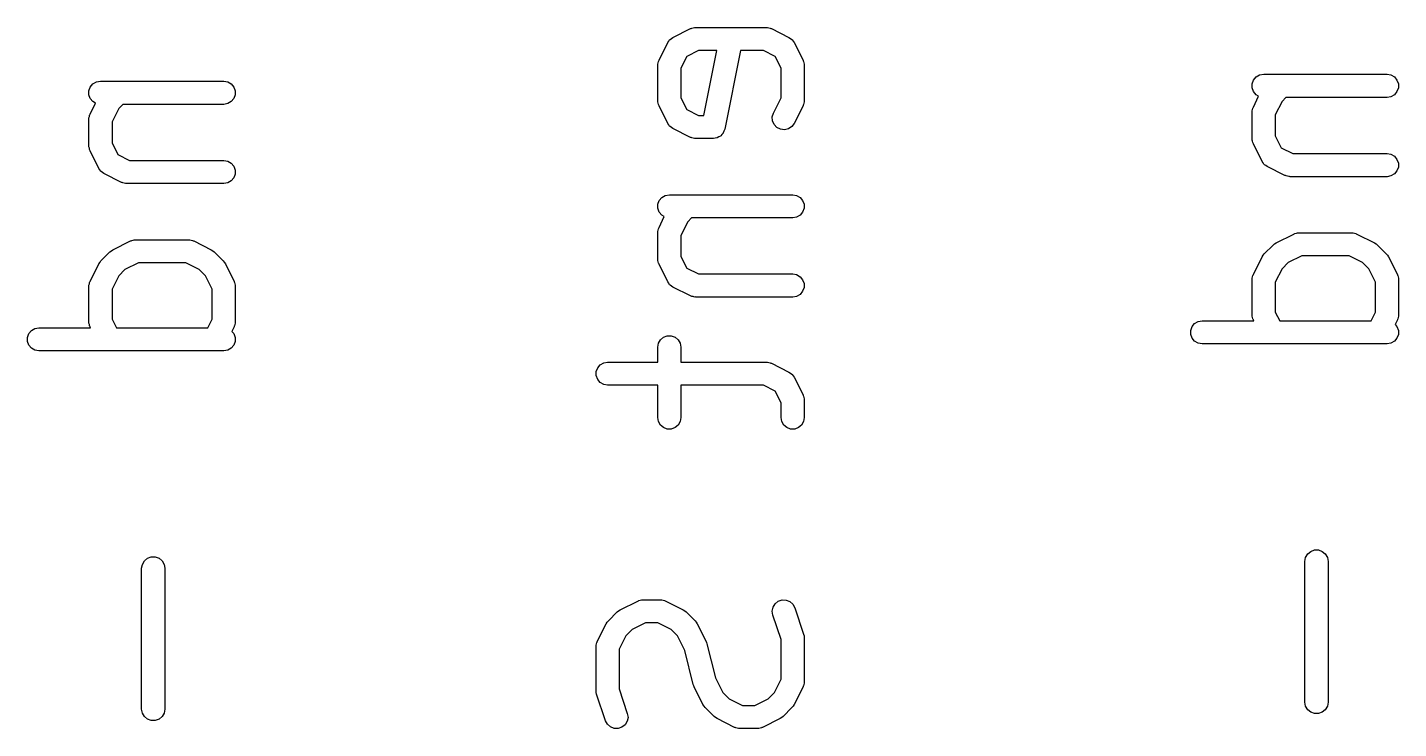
# Model space of a CAD drawing. Extents: x 91.3 to 189.8, y -113.5 to -60.4.
# Drawn here: x 153.99 to 159.92, y -69.88 to -66.85 of the extents above; entities that cross this region are included whole.
import ezdxf

# ---------------------------------------------------------------- set-up
doc = ezdxf.new("R2010")
doc.units = 0
doc.header["$MEASUREMENT"] = 0
doc.layers.add('BLACK', color=7, linetype='CONTINUOUS')

msp = doc.modelspace()

# ---------------------------------------------------------------- linework, layer by layer
at = {"layer": 'Black'}
for p, q in [((156.784, -66.89), (156.86, -66.8519)), ((156.86, -66.8519), (156.863, -66.8511)), ((156.863, -66.8511), (156.866, -66.8497)), ((156.866, -66.8497), (156.872, -66.8487)), ((156.872, -66.8487), (156.877, -66.847)), ((156.877, -66.847), (156.88, -66.8472)), ((156.88, -66.8472), (156.883, -66.8467)), ((156.883, -66.8467), (157.188, -66.8467)), ((157.188, -66.8467), (157.19, -66.8472)), ((157.19, -66.8472), (157.193, -66.847)), ((157.193, -66.847), (157.199, -66.8487)), ((157.199, -66.8487), (157.205, -66.8497)), ((157.205, -66.8497), (157.207, -66.8511)), ((157.207, -66.8511), (157.21, -66.8519)), ((157.21, -66.8519), (157.286, -66.89)), ((156.724, -66.9886), (156.762, -66.9124)), ((156.762, -66.9124), (156.766, -66.9065)), ((156.766, -66.9065), (156.77, -66.9004)), ((156.77, -66.9004), (156.771, -66.8996)), ((156.771, -66.8996), (156.772, -66.8985)), ((156.772, -66.8985), (156.778, -66.8944)), ((156.778, -66.8944), (156.784, -66.89)), ((157.286, -66.89), (157.292, -66.8944)), ((157.292, -66.8944), (157.298, -66.8985)), ((157.298, -66.8985), (157.299, -66.8996)), ((157.299, -66.8996), (157.3, -66.9004)), ((157.3, -66.9004), (157.304, -66.9065)), ((157.304, -66.9065), (157.309, -66.9124)), ((157.309, -66.9124), (157.347, -66.9886)), ((156.721, -66.9996), (156.722, -66.9939)), ((156.722, -66.9939), (156.723, -66.9914)), ((156.723, -66.9914), (156.724, -66.9886)), ((156.844, -66.972), (156.819, -67.0228)), ((156.895, -66.9467), (156.844, -66.972)), ((156.974, -66.9467), (156.895, -66.9467)), ((156.918, -67.2276), (156.974, -66.9467)), ((157.076, -66.9467), (157.008, -67.2874)), ((157.176, -66.9467), (157.076, -66.9467)), ((157.227, -66.972), (157.176, -66.9467)), ((157.252, -67.0228), (157.227, -66.972)), ((157.347, -66.9886), (157.347, -66.9914)), ((157.347, -66.9914), (157.349, -66.9939)), ((157.349, -66.9939), (157.35, -66.9996)), ((156.719, -67.0052), (156.721, -66.9996)), ((156.719, -67.0081), (156.719, -67.0052)), ((156.719, -67.011), (156.719, -67.0081)), ((156.719, -67.1633), (156.719, -67.011)), ((156.819, -67.0228), (156.819, -67.1515)), ((157.252, -67.1515), (157.252, -67.0228)), ((157.35, -66.9996), (157.352, -67.0052)), ((157.352, -67.0052), (157.351, -67.0081)), ((157.351, -67.0081), (157.352, -67.011)), ((157.352, -67.011), (157.352, -67.1633)), ((159.306, -67.0612), (159.321, -67.0525)), ((159.321, -67.0525), (159.339, -67.0495)), ((159.339, -67.0495), (159.872, -67.0495)), ((159.872, -67.0495), (159.889, -67.0525)), ((159.889, -67.0525), (159.904, -67.0612)), ((154.259, -67.1208), (154.265, -67.1045)), ((154.265, -67.1045), (154.276, -67.0912)), ((154.276, -67.0912), (154.291, -67.0825)), ((154.291, -67.0825), (154.309, -67.0795)), ((154.309, -67.0795), (154.842, -67.0795)), ((154.842, -67.0795), (154.859, -67.0825)), ((154.859, -67.0825), (154.874, -67.0912)), ((154.874, -67.0912), (154.885, -67.1045)), ((154.885, -67.1045), (154.891, -67.1208)), ((159.289, -67.0908), (159.295, -67.0745)), ((159.289, -67.1082), (159.289, -67.0908)), ((159.295, -67.1245), (159.289, -67.1082)), ((159.295, -67.0745), (159.306, -67.0612)), ((159.904, -67.0612), (159.915, -67.0745)), ((159.915, -67.0745), (159.921, -67.0908)), ((159.921, -67.1082), (159.915, -67.1245)), ((159.921, -67.0908), (159.921, -67.1082)), ((154.259, -67.1382), (154.259, -67.1208)), ((154.265, -67.1545), (154.259, -67.1382)), ((154.264, -67.2214), (154.287, -67.1742)), ((154.276, -67.1678), (154.265, -67.1545)), ((154.287, -67.1742), (154.276, -67.1678)), ((154.874, -67.1678), (154.859, -67.1765)), ((154.885, -67.1545), (154.874, -67.1678)), ((154.891, -67.1382), (154.885, -67.1545)), ((154.891, -67.1208), (154.891, -67.1382)), ((156.719, -67.1662), (156.719, -67.1633)), ((156.719, -67.1691), (156.719, -67.1662)), ((156.721, -67.1747), (156.719, -67.1691)), ((156.722, -67.1804), (156.721, -67.1747)), ((156.819, -67.1515), (156.844, -67.2023)), ((157.219, -67.2172), (157.252, -67.1515)), ((157.35, -67.1747), (157.349, -67.1804)), ((157.352, -67.1691), (157.35, -67.1747)), ((157.352, -67.1633), (157.351, -67.1662)), ((157.351, -67.1662), (157.352, -67.1691)), ((159.294, -67.1914), (159.317, -67.1442)), ((159.306, -67.1378), (159.295, -67.1245)), ((159.317, -67.1442), (159.306, -67.1378)), ((159.418, -67.1672), (159.389, -67.2256)), ((159.435, -67.1495), (159.418, -67.1672)), ((159.872, -67.1495), (159.435, -67.1495)), ((159.889, -67.1465), (159.872, -67.1495)), ((159.904, -67.1378), (159.889, -67.1465)), ((159.915, -67.1245), (159.904, -67.1378)), ((154.259, -67.2381), (154.261, -67.2325)), ((154.261, -67.2325), (154.262, -67.2267)), ((154.262, -67.2267), (154.263, -67.2242)), ((154.263, -67.2242), (154.264, -67.2214)), ((154.388, -67.1972), (154.359, -67.2556)), ((154.405, -67.1795), (154.388, -67.1972)), ((154.842, -67.1795), (154.405, -67.1795)), ((154.859, -67.1765), (154.842, -67.1795)), ((156.723, -67.1829), (156.722, -67.1804)), ((156.724, -67.1857), (156.723, -67.1829)), ((156.762, -67.2619), (156.724, -67.1857)), ((156.844, -67.2023), (156.895, -67.2276)), ((156.895, -67.2276), (156.918, -67.2276)), ((157.214, -67.2338), (157.219, -67.2172)), ((157.215, -67.2511), (157.214, -67.2338)), ((157.347, -67.1857), (157.309, -67.2619)), ((157.349, -67.1804), (157.347, -67.1829)), ((157.347, -67.1829), (157.347, -67.1857)), ((159.289, -67.2081), (159.291, -67.2025)), ((159.289, -67.211), (159.289, -67.2081)), ((159.289, -67.2138), (159.289, -67.211)), ((159.289, -67.3281), (159.289, -67.2138)), ((159.291, -67.2025), (159.292, -67.1967)), ((159.292, -67.1967), (159.293, -67.1942)), ((159.293, -67.1942), (159.294, -67.1914)), ((159.389, -67.2256), (159.389, -67.3163)), ((154.259, -67.241), (154.259, -67.2381)), ((154.259, -67.2438), (154.259, -67.241)), ((154.259, -67.3581), (154.259, -67.2438)), ((154.359, -67.2556), (154.359, -67.3463)), ((156.766, -67.2678), (156.762, -67.2619)), ((156.77, -67.2739), (156.766, -67.2678)), ((156.771, -67.2747), (156.77, -67.2739)), ((156.772, -67.2758), (156.771, -67.2747)), ((156.778, -67.2799), (156.772, -67.2758)), ((156.784, -67.2842), (156.778, -67.2799)), ((156.86, -67.3223), (156.784, -67.2842)), ((157.008, -67.2874), (157.005, -67.295)), ((157.222, -67.2671), (157.215, -67.2511)), ((157.234, -67.2797), (157.222, -67.2671)), ((157.25, -67.2874), (157.234, -67.2797)), ((157.267, -67.2894), (157.25, -67.2874)), ((157.284, -67.2854), (157.267, -67.2894)), ((157.298, -67.2758), (157.284, -67.2854)), ((157.309, -67.2619), (157.298, -67.2758)), ((154.359, -67.3463), (154.384, -67.397)), ((156.863, -67.3232), (156.86, -67.3223)), ((156.866, -67.3246), (156.863, -67.3232)), ((156.872, -67.3256), (156.866, -67.3246)), ((156.877, -67.3273), (156.872, -67.3256)), ((156.88, -67.3271), (156.877, -67.3273)), ((156.883, -67.3276), (156.88, -67.3271)), ((156.959, -67.3276), (156.883, -67.3276)), ((156.967, -67.3262), (156.959, -67.3276)), ((156.975, -67.325), (156.967, -67.3262)), ((156.976, -67.3247), (156.975, -67.325)), ((156.983, -67.3205), (156.976, -67.3246)), ((156.976, -67.3246), (156.976, -67.3247)), ((156.99, -67.3166), (156.983, -67.3205)), ((156.991, -67.3162), (156.99, -67.3166)), ((156.996, -67.3097), (156.991, -67.3159)), ((156.991, -67.3159), (156.991, -67.3162)), ((157.002, -67.3036), (156.996, -67.3097)), ((157.005, -67.295), (157.002, -67.3026)), ((157.002, -67.3026), (157.002, -67.3031)), ((157.002, -67.3031), (157.002, -67.3036)), ((159.289, -67.3309), (159.289, -67.3281)), ((159.289, -67.3338), (159.289, -67.3309)), ((159.291, -67.3394), (159.289, -67.3338)), ((159.292, -67.3452), (159.291, -67.3394)), ((159.293, -67.3477), (159.292, -67.3452)), ((159.294, -67.3505), (159.293, -67.3477)), ((159.332, -67.4266), (159.294, -67.3505)), ((159.389, -67.3163), (159.414, -67.367)), ((154.259, -67.3609), (154.259, -67.3581)), ((154.259, -67.3638), (154.259, -67.3609)), ((154.261, -67.3694), (154.259, -67.3638)), ((154.262, -67.3752), (154.261, -67.3694)), ((154.263, -67.3777), (154.262, -67.3752)), ((154.264, -67.3805), (154.263, -67.3777)), ((154.302, -67.4566), (154.264, -67.3805)), ((154.384, -67.397), (154.435, -67.4224)), ((159.414, -67.367), (159.465, -67.3924)), ((159.465, -67.3924), (159.872, -67.3924)), ((159.872, -67.3924), (159.889, -67.3954)), ((159.889, -67.3954), (159.904, -67.4041)), ((159.904, -67.4041), (159.915, -67.4174)), ((154.306, -67.4625), (154.302, -67.4566)), ((154.31, -67.4687), (154.306, -67.4625)), ((154.311, -67.4695), (154.31, -67.4687)), ((154.312, -67.4706), (154.311, -67.4695)), ((154.318, -67.4746), (154.312, -67.4706)), ((154.435, -67.4224), (154.842, -67.4224)), ((154.842, -67.4224), (154.859, -67.4254)), ((154.859, -67.4254), (154.874, -67.4341)), ((154.874, -67.4341), (154.885, -67.4474)), ((154.885, -67.4474), (154.891, -67.4637)), ((154.891, -67.4637), (154.891, -67.4811)), ((159.336, -67.4325), (159.332, -67.4266)), ((159.34, -67.4387), (159.336, -67.4325)), ((159.341, -67.4395), (159.34, -67.4387)), ((159.342, -67.4406), (159.341, -67.4395)), ((159.348, -67.4446), (159.342, -67.4406)), ((159.354, -67.449), (159.348, -67.4446)), ((159.43, -67.4871), (159.354, -67.449)), ((159.915, -67.4674), (159.904, -67.4807)), ((159.915, -67.4174), (159.921, -67.4337)), ((159.921, -67.4511), (159.915, -67.4674)), ((159.921, -67.4337), (159.921, -67.4511)), ((154.324, -67.479), (154.318, -67.4746)), ((154.4, -67.5171), (154.324, -67.479)), ((154.403, -67.5179), (154.4, -67.5171)), ((154.406, -67.5194), (154.403, -67.5179)), ((154.412, -67.5204), (154.406, -67.5194)), ((154.417, -67.5221), (154.412, -67.5204)), ((154.42, -67.5219), (154.417, -67.5221)), ((154.423, -67.5224), (154.42, -67.5219)), ((154.842, -67.5224), (154.423, -67.5224)), ((154.859, -67.5194), (154.842, -67.5224)), ((154.874, -67.5107), (154.859, -67.5194)), ((154.885, -67.4974), (154.874, -67.5107)), ((154.891, -67.4811), (154.885, -67.4974)), ((159.433, -67.4879), (159.43, -67.4871)), ((159.436, -67.4894), (159.433, -67.4879)), ((159.442, -67.4904), (159.436, -67.4894)), ((159.447, -67.4921), (159.442, -67.4904)), ((159.45, -67.4919), (159.447, -67.4921)), ((159.453, -67.4924), (159.45, -67.4919)), ((159.872, -67.4924), (159.453, -67.4924)), ((159.889, -67.4894), (159.872, -67.4924)), ((159.904, -67.4807), (159.889, -67.4894)), ((156.725, -67.5955), (156.736, -67.5822)), ((156.736, -67.5822), (156.751, -67.5735)), ((156.751, -67.5735), (156.769, -67.5705)), ((156.769, -67.5705), (157.302, -67.5705)), ((157.302, -67.5705), (157.319, -67.5735)), ((157.319, -67.5735), (157.334, -67.5822)), ((157.334, -67.5822), (157.345, -67.5955)), ((156.719, -67.6118), (156.725, -67.5955)), ((156.719, -67.6292), (156.719, -67.6118)), ((156.725, -67.6455), (156.719, -67.6292)), ((156.736, -67.6588), (156.725, -67.6455)), ((157.345, -67.6455), (157.334, -67.6588)), ((157.345, -67.5955), (157.351, -67.6118)), ((157.351, -67.6292), (157.345, -67.6455)), ((157.351, -67.6118), (157.351, -67.6292)), ((156.724, -67.7124), (156.747, -67.6652)), ((156.747, -67.6652), (156.736, -67.6588)), ((156.848, -67.6882), (156.819, -67.7466)), ((156.865, -67.6705), (156.848, -67.6882)), ((157.302, -67.6705), (156.865, -67.6705)), ((157.319, -67.6675), (157.302, -67.6705)), ((157.334, -67.6588), (157.319, -67.6675)), ((154.441, -67.7697), (154.444, -67.7683)), ((154.444, -67.7683), (154.45, -67.7672)), ((154.45, -67.7672), (154.455, -67.7656)), ((154.455, -67.7656), (154.458, -67.7657)), ((154.458, -67.7657), (154.461, -67.7652)), ((154.461, -67.7652), (154.69, -67.7652)), ((154.69, -67.7652), (154.692, -67.7657)), ((154.692, -67.7657), (154.695, -67.7656)), ((154.695, -67.7656), (154.701, -67.7672)), ((154.701, -67.7672), (154.707, -67.7683)), ((154.707, -67.7683), (154.709, -67.7697)), ((156.719, -67.729), (156.721, -67.7234)), ((156.719, -67.7319), (156.719, -67.729)), ((156.719, -67.7348), (156.719, -67.7319)), ((156.719, -67.849), (156.719, -67.7348)), ((156.721, -67.7234), (156.722, -67.7177)), ((156.722, -67.7177), (156.723, -67.7152)), ((156.723, -67.7152), (156.724, -67.7124)), ((156.819, -67.7466), (156.819, -67.8372)), ((159.392, -67.7786), (159.469, -67.7405)), ((159.469, -67.7405), (159.471, -67.7397)), ((159.471, -67.7397), (159.474, -67.7383)), ((159.474, -67.7383), (159.48, -67.7372)), ((159.48, -67.7372), (159.485, -67.7356)), ((159.485, -67.7356), (159.488, -67.7357)), ((159.488, -67.7357), (159.491, -67.7352)), ((159.491, -67.7352), (159.72, -67.7352)), ((159.72, -67.7352), (159.722, -67.7357)), ((159.722, -67.7357), (159.725, -67.7356)), ((159.725, -67.7356), (159.731, -67.7372)), ((159.731, -67.7372), (159.737, -67.7383)), ((159.737, -67.7383), (159.739, -67.7397)), ((159.739, -67.7397), (159.742, -67.7405)), ((159.742, -67.7405), (159.818, -67.7786)), ((154.311, -67.8561), (154.349, -67.818)), ((154.349, -67.818), (154.356, -67.8134)), ((154.356, -67.8134), (154.362, -67.8086)), ((154.362, -67.8086), (154.439, -67.7705)), ((154.439, -67.7705), (154.441, -67.7697)), ((154.709, -67.7697), (154.712, -67.7705)), ((154.712, -67.7705), (154.788, -67.8086)), ((154.788, -67.8086), (154.795, -67.8134)), ((154.795, -67.8134), (154.801, -67.818)), ((154.801, -67.818), (154.839, -67.8561)), ((159.337, -67.8326), (159.341, -67.8261)), ((159.341, -67.8261), (159.379, -67.788)), ((159.379, -67.788), (159.386, -67.7834)), ((159.386, -67.7834), (159.392, -67.7786)), ((159.818, -67.7786), (159.825, -67.7834)), ((159.825, -67.7834), (159.831, -67.788)), ((159.831, -67.788), (159.869, -67.8261)), ((159.869, -67.8261), (159.874, -67.8326)), ((154.264, -67.9453), (154.302, -67.8691)), ((154.302, -67.8691), (154.307, -67.8626)), ((154.307, -67.8626), (154.311, -67.8561)), ((154.473, -67.8652), (154.414, -67.8944)), ((154.678, -67.8652), (154.473, -67.8652)), ((154.736, -67.8944), (154.678, -67.8652)), ((154.839, -67.8561), (154.844, -67.8626)), ((154.844, -67.8626), (154.849, -67.8691)), ((154.849, -67.8691), (154.887, -67.9453)), ((156.719, -67.8519), (156.719, -67.849)), ((156.719, -67.8548), (156.719, -67.8519)), ((156.721, -67.8604), (156.719, -67.8548)), ((156.722, -67.8661), (156.721, -67.8604)), ((156.723, -67.8686), (156.722, -67.8661)), ((156.724, -67.8714), (156.723, -67.8686)), ((156.762, -67.9476), (156.724, -67.8714)), ((156.819, -67.8372), (156.844, -67.888)), ((159.294, -67.9153), (159.332, -67.8391)), ((159.332, -67.8391), (159.337, -67.8326)), ((159.444, -67.8644), (159.418, -67.891)), ((159.503, -67.8352), (159.444, -67.8644)), ((159.708, -67.8352), (159.503, -67.8352)), ((159.766, -67.8644), (159.708, -67.8352)), ((159.793, -67.891), (159.766, -67.8644)), ((159.874, -67.8326), (159.879, -67.8391)), ((159.879, -67.8391), (159.917, -67.9153)), ((154.263, -67.948), (154.264, -67.9453)), ((154.388, -67.921), (154.359, -67.9794)), ((154.414, -67.8944), (154.388, -67.921)), ((154.763, -67.921), (154.736, -67.8944)), ((154.792, -67.9794), (154.763, -67.921)), ((154.887, -67.9453), (154.887, -67.948)), ((156.844, -67.888), (156.895, -67.9133)), ((156.895, -67.9133), (157.302, -67.9133)), ((157.302, -67.9133), (157.319, -67.9163)), ((157.319, -67.9163), (157.334, -67.925)), ((157.334, -67.925), (157.345, -67.9383)), ((157.345, -67.9383), (157.351, -67.9547)), ((159.289, -67.9319), (159.291, -67.9263)), ((159.289, -67.9348), (159.289, -67.9319)), ((159.289, -67.9376), (159.289, -67.9348)), ((159.289, -68.09), (159.289, -67.9376)), ((159.291, -67.9263), (159.292, -67.9205)), ((159.292, -67.9205), (159.293, -67.918)), ((159.293, -67.918), (159.294, -67.9153)), ((159.418, -67.891), (159.389, -67.9494)), ((159.822, -67.9494), (159.793, -67.891)), ((159.917, -67.9153), (159.917, -67.918)), ((159.917, -67.918), (159.919, -67.9205)), ((159.919, -67.9205), (159.92, -67.9263)), ((159.92, -67.9263), (159.922, -67.9319)), ((159.922, -67.9319), (159.921, -67.9348)), ((159.921, -67.9348), (159.922, -67.9376)), ((159.922, -67.9376), (159.922, -68.09)), ((154.259, -67.9619), (154.261, -67.9563)), ((154.259, -67.9648), (154.259, -67.9619)), ((154.259, -67.9676), (154.259, -67.9648)), ((154.259, -68.12), (154.259, -67.9676)), ((154.261, -67.9563), (154.262, -67.9505)), ((154.262, -67.9505), (154.263, -67.948)), ((154.359, -67.9794), (154.359, -68.1082)), ((154.792, -68.1082), (154.792, -67.9794)), ((154.887, -67.948), (154.889, -67.9505)), ((154.889, -67.9505), (154.89, -67.9563)), ((154.89, -67.9563), (154.892, -67.9619)), ((154.892, -67.9619), (154.891, -67.9648)), ((154.891, -67.9648), (154.892, -67.9676)), ((154.892, -67.9676), (154.892, -68.12)), ((156.766, -67.9535), (156.762, -67.9476)), ((156.77, -67.9596), (156.766, -67.9535)), ((156.771, -67.9604), (156.77, -67.9596)), ((156.772, -67.9615), (156.771, -67.9604)), ((156.778, -67.9656), (156.772, -67.9615)), ((156.784, -67.97), (156.778, -67.9656)), ((156.86, -68.0081), (156.784, -67.97)), ((157.334, -68.0016), (157.319, -68.0103)), ((157.345, -67.9883), (157.334, -68.0016)), ((157.351, -67.972), (157.345, -67.9883)), ((157.351, -67.9547), (157.351, -67.972)), ((159.389, -67.9494), (159.389, -68.0782)), ((159.822, -68.0782), (159.822, -67.9494)), ((156.863, -68.0089), (156.86, -68.0081)), ((156.866, -68.0103), (156.863, -68.0089)), ((156.872, -68.0113), (156.866, -68.0103)), ((156.877, -68.013), (156.872, -68.0113)), ((156.88, -68.0128), (156.877, -68.013)), ((156.883, -68.0133), (156.88, -68.0128)), ((157.302, -68.0133), (156.883, -68.0133)), ((157.319, -68.0103), (157.302, -68.0133)), ((154.259, -68.1228), (154.259, -68.12)), ((154.259, -68.1257), (154.259, -68.1228)), ((154.359, -68.1082), (154.378, -68.1462)), ((154.773, -68.1462), (154.792, -68.1082)), ((154.892, -68.12), (154.891, -68.1228)), ((154.891, -68.1228), (154.892, -68.1257)), ((159.04, -68.1279), (159.055, -68.1192)), ((159.055, -68.1192), (159.072, -68.1162)), ((159.072, -68.1162), (159.296, -68.1162)), ((159.289, -68.0928), (159.289, -68.09)), ((159.289, -68.0957), (159.289, -68.0928)), ((159.291, -68.1013), (159.289, -68.0957)), ((159.292, -68.1071), (159.291, -68.1013)), ((159.293, -68.1096), (159.292, -68.1071)), ((159.294, -68.1124), (159.293, -68.1096)), ((159.296, -68.1162), (159.294, -68.1124)), ((159.389, -68.0782), (159.408, -68.1162)), ((159.408, -68.1162), (159.803, -68.1162)), ((159.803, -68.1162), (159.822, -68.0782)), ((159.917, -68.1124), (159.907, -68.1315)), ((159.919, -68.1071), (159.917, -68.1096)), ((159.917, -68.1096), (159.917, -68.1124)), ((159.92, -68.1013), (159.919, -68.1071)), ((159.922, -68.0957), (159.92, -68.1013)), ((159.922, -68.09), (159.921, -68.0928)), ((159.921, -68.0928), (159.922, -68.0957)), ((153.993, -68.1875), (153.999, -68.1712)), ((153.999, -68.1712), (154.01, -68.1579)), ((154.01, -68.1579), (154.025, -68.1492)), ((154.025, -68.1492), (154.042, -68.1462)), ((154.042, -68.1462), (154.266, -68.1462)), ((154.261, -68.1313), (154.259, -68.1257)), ((154.262, -68.1371), (154.261, -68.1313)), ((154.263, -68.1396), (154.262, -68.1371)), ((154.264, -68.1424), (154.263, -68.1396)), ((154.266, -68.1462), (154.264, -68.1424)), ((154.378, -68.1462), (154.773, -68.1462)), ((154.887, -68.1424), (154.877, -68.1615)), ((154.877, -68.1615), (154.885, -68.1712)), ((154.885, -68.1712), (154.891, -68.1875)), ((154.889, -68.1371), (154.887, -68.1396)), ((154.887, -68.1396), (154.887, -68.1424)), ((154.89, -68.1313), (154.889, -68.1371)), ((154.892, -68.1257), (154.89, -68.1313)), ((156.744, -68.1867), (156.76, -68.1808)), ((156.76, -68.1808), (156.777, -68.1808)), ((156.777, -68.1808), (156.794, -68.1867)), ((159.023, -68.1575), (159.029, -68.1412)), ((159.023, -68.1749), (159.023, -68.1575)), ((159.029, -68.1912), (159.023, -68.1749)), ((159.029, -68.1412), (159.04, -68.1279)), ((159.907, -68.1315), (159.915, -68.1412)), ((159.915, -68.1412), (159.921, -68.1575)), ((159.921, -68.1749), (159.915, -68.1912)), ((159.921, -68.1575), (159.921, -68.1749)), ((153.993, -68.2049), (153.993, -68.1875)), ((153.999, -68.2212), (153.993, -68.2049)), ((154.01, -68.2345), (153.999, -68.2212)), ((154.025, -68.2432), (154.01, -68.2345)), ((154.874, -68.2345), (154.859, -68.2432)), ((154.885, -68.2212), (154.874, -68.2345)), ((154.891, -68.2049), (154.885, -68.2212)), ((154.891, -68.1875), (154.891, -68.2049)), ((156.719, -68.23), (156.722, -68.2129)), ((156.719, -68.2943), (156.719, -68.23)), ((156.722, -68.2129), (156.73, -68.1979)), ((156.73, -68.1979), (156.744, -68.1867)), ((156.794, -68.1867), (156.807, -68.1979)), ((156.807, -68.1979), (156.816, -68.2129)), ((156.816, -68.2129), (156.819, -68.23)), ((156.819, -68.23), (156.819, -68.2943)), ((159.04, -68.2045), (159.029, -68.1912)), ((159.055, -68.2132), (159.04, -68.2045)), ((159.072, -68.2162), (159.055, -68.2132)), ((159.872, -68.2162), (159.072, -68.2162)), ((159.889, -68.2132), (159.872, -68.2162)), ((159.904, -68.2045), (159.889, -68.2132)), ((159.915, -68.1912), (159.904, -68.2045)), ((154.042, -68.2462), (154.025, -68.2432)), ((154.842, -68.2462), (154.042, -68.2462)), ((154.859, -68.2432), (154.842, -68.2462)), ((156.47, -68.306), (156.485, -68.2973)), ((156.485, -68.2973), (156.502, -68.2943)), ((156.502, -68.2943), (156.719, -68.2943)), ((156.819, -68.2943), (157.188, -68.2943)), ((157.188, -68.2943), (157.19, -68.2948)), ((157.19, -68.2948), (157.193, -68.2946)), ((157.193, -68.2946), (157.199, -68.2963)), ((157.199, -68.2963), (157.205, -68.2973)), ((157.205, -68.2973), (157.207, -68.2987)), ((157.207, -68.2987), (157.21, -68.2996)), ((157.21, -68.2996), (157.286, -68.3377)), ((156.453, -68.3356), (156.459, -68.3193)), ((156.453, -68.353), (156.453, -68.3356)), ((156.459, -68.3693), (156.453, -68.353)), ((156.459, -68.3193), (156.47, -68.306)), ((157.286, -68.3377), (157.292, -68.342)), ((157.292, -68.342), (157.298, -68.3461)), ((157.298, -68.3461), (157.299, -68.3472)), ((157.299, -68.3472), (157.3, -68.348)), ((157.3, -68.348), (157.304, -68.3541)), ((157.304, -68.3541), (157.309, -68.36)), ((157.309, -68.36), (157.347, -68.4362)), ((156.47, -68.3826), (156.459, -68.3693)), ((156.485, -68.3913), (156.47, -68.3826)), ((156.502, -68.3943), (156.485, -68.3913)), ((156.719, -68.3943), (156.502, -68.3943)), ((156.719, -68.5348), (156.719, -68.3943)), ((157.176, -68.3943), (156.819, -68.3943)), ((156.819, -68.3943), (156.819, -68.5348)), ((157.227, -68.4196), (157.176, -68.3943)), ((157.252, -68.4704), (157.227, -68.4196)), ((157.252, -68.5348), (157.252, -68.4704)), ((157.347, -68.4362), (157.347, -68.439)), ((157.347, -68.439), (157.349, -68.4415)), ((157.349, -68.4415), (157.35, -68.4472)), ((157.35, -68.4472), (157.352, -68.4529)), ((157.352, -68.4529), (157.351, -68.4557)), ((157.351, -68.4557), (157.352, -68.4586)), ((157.352, -68.4586), (157.352, -68.5348)), ((156.722, -68.5519), (156.719, -68.5348)), ((156.819, -68.5348), (156.816, -68.5519)), ((157.255, -68.5519), (157.252, -68.5348)), ((157.352, -68.5348), (157.349, -68.5519)), ((156.73, -68.5669), (156.722, -68.5519)), ((156.744, -68.5781), (156.73, -68.5669)), ((156.76, -68.584), (156.744, -68.5781)), ((156.777, -68.584), (156.76, -68.584)), ((156.794, -68.5781), (156.777, -68.584)), ((156.807, -68.5669), (156.794, -68.5781)), ((156.816, -68.5519), (156.807, -68.5669)), ((157.264, -68.5669), (157.255, -68.5519)), ((157.277, -68.5781), (157.264, -68.5669)), ((157.293, -68.584), (157.277, -68.5781)), ((157.311, -68.584), (157.293, -68.584)), ((157.327, -68.5781), (157.311, -68.584)), ((157.34, -68.5669), (157.327, -68.5781)), ((157.349, -68.5519), (157.34, -68.5669)), ((159.52, -69.1396), (159.529, -69.1245)), ((159.529, -69.1245), (159.542, -69.1134)), ((159.542, -69.1134), (159.558, -69.1074)), ((159.558, -69.1074), (159.576, -69.1074)), ((159.576, -69.1074), (159.592, -69.1134)), ((159.592, -69.1134), (159.605, -69.1245)), ((159.605, -69.1245), (159.614, -69.1396)), ((154.487, -69.1867), (154.49, -69.1696)), ((154.487, -69.7962), (154.487, -69.1867)), ((154.49, -69.1696), (154.499, -69.1545)), ((154.499, -69.1545), (154.512, -69.1434)), ((154.512, -69.1434), (154.528, -69.1374)), ((154.528, -69.1374), (154.546, -69.1374)), ((154.546, -69.1374), (154.562, -69.1434)), ((154.562, -69.1434), (154.575, -69.1545)), ((154.575, -69.1545), (154.584, -69.1696)), ((154.584, -69.1696), (154.587, -69.1867)), ((154.587, -69.1867), (154.587, -69.7962)), ((159.517, -69.1567), (159.52, -69.1396)), ((159.517, -69.7662), (159.517, -69.1567)), ((159.614, -69.1396), (159.617, -69.1567)), ((159.617, -69.1567), (159.617, -69.7662)), ((156.549, -69.371), (156.556, -69.3662)), ((156.556, -69.3662), (156.632, -69.3281)), ((156.632, -69.3281), (156.635, -69.3273)), ((156.635, -69.3273), (156.637, -69.3259)), ((156.637, -69.3259), (156.643, -69.3249)), ((156.643, -69.3249), (156.649, -69.3232)), ((156.649, -69.3232), (156.651, -69.3234)), ((156.651, -69.3234), (156.654, -69.3229)), ((156.654, -69.3229), (156.73, -69.3229)), ((156.73, -69.3229), (156.733, -69.3234)), ((156.733, -69.3234), (156.736, -69.3232)), ((156.736, -69.3232), (156.742, -69.3249)), ((156.742, -69.3249), (156.748, -69.3259)), ((156.748, -69.3259), (156.75, -69.3273)), ((156.75, -69.3273), (156.753, -69.3281)), ((156.753, -69.3281), (156.829, -69.3662)), ((156.829, -69.3662), (156.835, -69.371)), ((157.214, -69.3715), (157.217, -69.3545)), ((157.217, -69.3545), (157.226, -69.3397)), ((157.226, -69.3397), (157.24, -69.3289)), ((157.24, -69.3289), (157.256, -69.3234)), ((157.256, -69.3234), (157.274, -69.3239)), ((157.274, -69.3239), (157.29, -69.3303)), ((157.29, -69.3303), (157.303, -69.3418)), ((157.303, -69.3418), (157.311, -69.357)), ((157.311, -69.357), (157.349, -69.4713)), ((156.457, -69.5029), (156.495, -69.4267)), ((156.495, -69.4267), (156.5, -69.4202)), ((156.5, -69.4202), (156.505, -69.4137)), ((156.505, -69.4137), (156.543, -69.3756)), ((156.543, -69.3756), (156.549, -69.371)), ((156.666, -69.4229), (156.608, -69.452)), ((156.719, -69.4229), (156.666, -69.4229)), ((156.777, -69.452), (156.719, -69.4229)), ((156.835, -69.371), (156.842, -69.3756)), ((156.842, -69.3756), (156.88, -69.4137)), ((156.88, -69.4137), (156.885, -69.4203)), ((156.885, -69.4203), (156.889, -69.4267)), ((156.889, -69.4267), (156.928, -69.5029)), ((157.216, -69.3887), (157.214, -69.3715)), ((157.252, -69.4953), (157.216, -69.3887)), ((156.581, -69.4787), (156.552, -69.537)), ((156.608, -69.452), (156.581, -69.4787)), ((156.804, -69.4787), (156.777, -69.452)), ((156.836, -69.5427), (156.804, -69.4787)), ((157.349, -69.4713), (157.351, -69.4793)), ((157.351, -69.4793), (157.352, -69.4871)), ((157.352, -69.4871), (157.352, -69.6776)), ((156.452, -69.5195), (156.454, -69.5139)), ((156.452, -69.5224), (156.452, -69.5195)), ((156.452, -69.5252), (156.452, -69.5224)), ((156.452, -69.7157), (156.452, -69.5252)), ((156.454, -69.5139), (156.455, -69.5081)), ((156.455, -69.5081), (156.456, -69.5056)), ((156.456, -69.5056), (156.457, -69.5029)), ((156.552, -69.537), (156.552, -69.7076)), ((156.872, -69.6897), (156.836, -69.5427)), ((156.928, -69.5029), (156.929, -69.5081)), ((156.929, -69.5081), (156.931, -69.5131)), ((156.931, -69.5131), (156.968, -69.6602)), ((157.252, -69.6658), (157.252, -69.4953)), ((156.968, -69.6602), (157, -69.7242)), ((156.453, -69.7236), (156.452, -69.7157)), ((156.454, -69.7315), (156.453, -69.7236)), ((156.552, -69.7076), (156.587, -69.8142)), ((156.875, -69.6947), (156.872, -69.6897)), ((156.876, -69.7), (156.875, -69.6947)), ((156.914, -69.7762), (156.876, -69.7)), ((157, -69.7242), (157.027, -69.7508)), ((157.196, -69.7508), (157.223, -69.7242)), ((157.223, -69.7242), (157.252, -69.6658)), ((157.347, -69.7), (157.309, -69.7762)), ((157.349, -69.6947), (157.347, -69.6972)), ((157.347, -69.6972), (157.347, -69.7)), ((157.35, -69.6889), (157.349, -69.6947)), ((157.352, -69.6833), (157.35, -69.6889)), ((157.352, -69.6776), (157.351, -69.6805)), ((157.351, -69.6805), (157.352, -69.6833)), ((156.493, -69.8458), (156.454, -69.7315)), ((156.919, -69.7826), (156.914, -69.7762)), ((156.924, -69.7892), (156.919, -69.7826)), ((157.027, -69.7508), (157.085, -69.78)), ((157.085, -69.78), (157.138, -69.78)), ((157.138, -69.78), (157.196, -69.7508)), ((157.304, -69.7826), (157.299, -69.7892)), ((157.309, -69.7762), (157.304, -69.7826)), ((159.52, -69.7833), (159.517, -69.7662)), ((159.529, -69.7983), (159.52, -69.7833)), ((159.614, -69.7833), (159.605, -69.7983)), ((159.617, -69.7662), (159.614, -69.7833)), ((154.49, -69.8133), (154.487, -69.7962)), ((154.499, -69.8283), (154.49, -69.8133)), ((154.512, -69.8395), (154.499, -69.8283)), ((154.528, -69.8454), (154.512, -69.8395)), ((154.562, -69.8395), (154.546, -69.8454)), ((154.575, -69.8283), (154.562, -69.8395)), ((154.584, -69.8133), (154.575, -69.8283)), ((154.587, -69.7962), (154.584, -69.8133)), ((156.587, -69.8142), (156.59, -69.8314)), ((156.59, -69.8314), (156.587, -69.8484)), ((156.962, -69.8273), (156.924, -69.7892)), ((156.968, -69.8319), (156.962, -69.8273)), ((156.975, -69.8366), (156.968, -69.8319)), ((157.051, -69.8747), (156.975, -69.8366)), ((157.248, -69.8366), (157.172, -69.8747)), ((157.255, -69.8319), (157.248, -69.8366)), ((157.261, -69.8273), (157.255, -69.8319)), ((157.299, -69.7892), (157.261, -69.8273)), ((159.542, -69.8095), (159.529, -69.7983)), ((159.558, -69.8154), (159.542, -69.8095)), ((159.576, -69.8154), (159.558, -69.8154)), ((159.592, -69.8095), (159.576, -69.8154)), ((159.605, -69.7983), (159.592, -69.8095)), ((154.546, -69.8454), (154.528, -69.8454)), ((156.501, -69.8611), (156.493, -69.8458)), ((156.514, -69.8726), (156.501, -69.8611)), ((156.53, -69.879), (156.514, -69.8726)), ((156.547, -69.8795), (156.53, -69.879)), ((156.564, -69.874), (156.547, -69.8795)), ((156.577, -69.8632), (156.564, -69.874)), ((156.587, -69.8484), (156.577, -69.8632)), ((157.054, -69.8755), (157.051, -69.8747)), ((157.056, -69.877), (157.054, -69.8755)), ((157.062, -69.878), (157.056, -69.877)), ((157.068, -69.8797), (157.062, -69.878)), ((157.07, -69.8795), (157.068, -69.8797)), ((157.073, -69.88), (157.07, -69.8795)), ((157.15, -69.88), (157.073, -69.88)), ((157.152, -69.8795), (157.15, -69.88)), ((157.155, -69.8797), (157.152, -69.8795)), ((157.161, -69.878), (157.155, -69.8797)), ((157.167, -69.877), (157.161, -69.878)), ((157.169, -69.8755), (157.167, -69.877)), ((157.172, -69.8747), (157.169, -69.8755))]:
    msp.add_line(p, q, dxfattribs=at)

doc.saveas('drawing.dxf')
